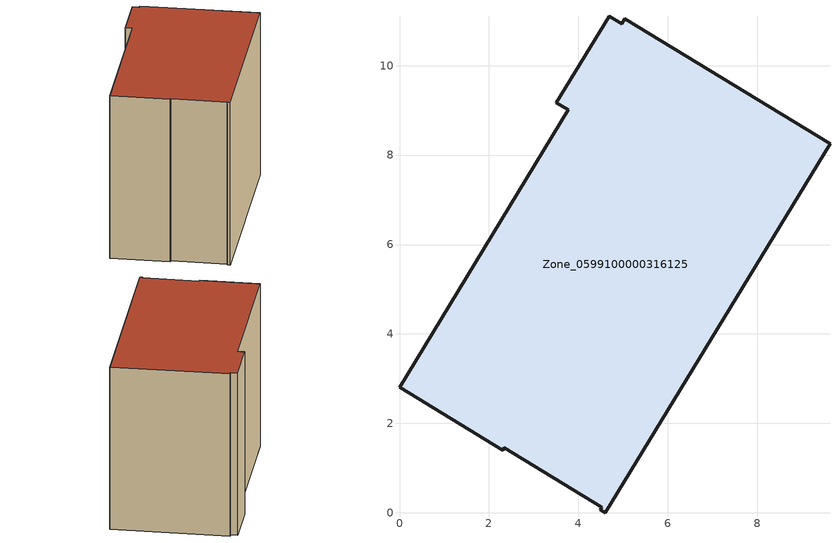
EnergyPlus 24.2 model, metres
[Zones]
Zone_0599100000316125
 floor ground (C_G): 9.63,8.25 4.6,0 4.49,0.07 4.52,0.12 2.34,1.46 2.31,1.4 0,2.81 3.77,9.01 3.51,9.17 4.69,11.11 4.97,10.94 5.04,11.05 z0
 wall outside (C_F): 2.34,1.46 4.52,0.12 4.49,0.07 4.6,0 9.63,8.25 5.04,11.05 4.97,10.94 4.69,11.11 3.51,9.17 3.77,9.01 0,2.81 2.31,1.4 2.34,1.46 z0:7.91
 roof outside (C_R): 9.63,8.25 5.04,11.05 4.97,10.94 4.69,11.11 3.51,9.17 3.77,9.01 0,2.81 2.31,1.4 2.34,1.46 4.52,0.12 4.49,0.07 4.6,0 z7.91
[BUILDING]
Pand.0599100000316125: North Axis=0; Terrain=City; Loads Convergence Tolerance Value=0.04; Temperature Convergence Tolerance Value=0.4; Solar Distribution=FullExterior; Maximum Number of Warmup Days=25; Minimum Number of Warmup Days=1
[Site:Location]
Rotterdam.The.Hague.AP_ZH_NLD Design_Conditions: Latitude=51.96; Longitude=4.45; Time Zone=1; Elevation=-4.5
[SITE:GROUNDTEMPERATURE:BUILDINGSURFACE]
18, 18, 18, 18, 18, 18, 18, 18, 18, 18, 18, 18
[MATERIAL] Thermal Absorptance=0.9; Solar Absorptance=0.7; Visible Absorptance=0.7
Name | Roughness | Thickness | Conductivity | Density | Specific Heat
G.TI.1975-1991 | MediumSmooth | 0.15 | 0.288461 | 540 | 1210
F.TI.1975-1991 | Rough | 0.3 | 0.230769 | 1920 | 840
R.TI.1975-1991 | MediumRough | 0.2 | 0.153846 | 1500 | 1000
[CONSTRUCTION]
C_G: G.TI.1975-1991
C_F: F.TI.1975-1991
C_R: R.TI.1975-1991
[ZONE]
Zone_0599100000316125: Type=1; Multiplier=1; Ceiling Height=Autocalculate; Volume=Autocalculate; Floor Area=autocalculate; Part of Total Floor Area=Yes
[ZONEINFILTRATION:DESIGNFLOWRATE]
Infil_Zone_0599100000316125: Zone or ZoneList or Space or SpaceList=Zone_0599100000316125; Schedule=AlwaysOn; Design Flow Rate Calculation Method=Flow/Area; Flow Rate per Floor Area=0.003; Constant Term Coefficient=1; Temperature Term Coefficient=0; Velocity Term Coefficient=0; Velocity Squared Term Coefficient=0
[HVACTEMPLATE:ZONE:IDEALLOADSAIRSYSTEM]
Zone_0599100000316125: Maximum Heating Supply Air Temperature=50; Minimum Cooling Supply Air Temperature=13; Maximum Heating Supply Air Humidity Ratio=0.0156; Minimum Cooling Supply Air Humidity Ratio=0.0077; Heating Limit=NoLimit; Cooling Limit=NoLimit; Dehumidification Control Type=ConstantSensibleHeatRatio; Cooling Sensible Heat Ratio=0.7; Dehumidification Setpoint=60; Humidification Control Type=None; Humidification Setpoint=30; Outdoor Air Method=None; Outdoor Air Flow Rate per Person=0.00944; Outdoor Air Flow Rate per Zone Floor Area=0; Outdoor Air Flow Rate per Zone=0; Demand Controlled Ventilation Type=None; Outdoor Air Economizer Type=NoEconomizer; Heat Recovery Type=None; Sensible Heat Recovery Effectiveness=0.7; Latent Heat Recovery Effectiveness=0.65
[ZONECONTROL:THERMOSTAT]
ThermostatControl_Zone_0599100000316125: Zone or ZoneList=Zone_0599100000316125; Control Type Schedule=DualSetpointControlType; Control 1=Thermostat_Zone_0599100000316125; Temperature Difference Between Cutout And Setpoint=0
[THERMOSTATSETPOINT:DUALSETPOINT]
Thermostat_Zone_0599100000316125: Heating Setpoint Temperature Schedule=HeatingSetpoint_Zone_0599100000316125; Cooling Setpoint Temperature Schedule=CoolingSetpoint_Zone_0599100000316125
[SCHEDULE:COMPACT]
HeatingSetpoint_Zone_0599100000316125: Through: 12/31, For: AllDays, Until: 24:00, 21
CoolingSetpoint_Zone_0599100000316125: Through: 12/31, For: AllDays, Until: 24:00, 24
DualSetpointControlType: Through: 12/31, For: AllDays, Until: 24:00, 4
AlwaysOn: Through: 12/31, For: AllDays, Until: 24:00, 1
